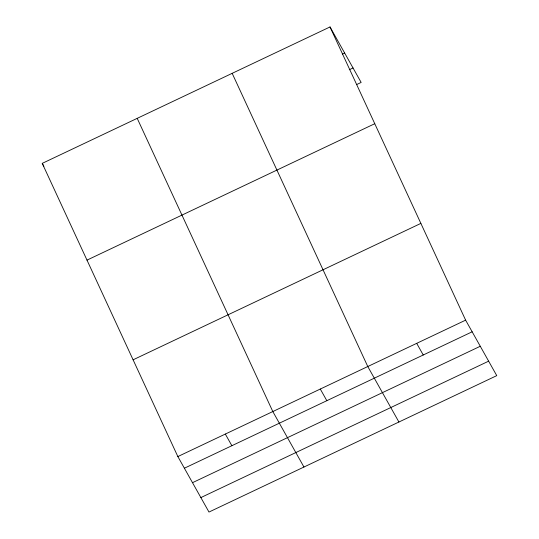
<?xml version="1.0" encoding="UTF-8"?>
<svg xmlns="http://www.w3.org/2000/svg" width="539" height="539" viewBox="0 0 539 539"><rect width="100%" height="100%" fill="white"/><g stroke="black" fill="none" stroke-linecap="round" stroke-linejoin="round"><path stroke-width="0.81" d="M330.016 26.95L465.622 320.153L496.756 375.636L208.984 512.05L177.85 456.567L42.244 163.364L330.016 26.95L361.15 82.433L356.636 84.569M342.413 54.136L344.67 53.065M349.272 69.747L353.038 67.968M86.995 260.121L374.767 123.707M133.099 359.809L420.871 223.395M177.85 456.567L465.622 320.153M184.385 468.216L472.157 331.802M192.504 482.681L480.276 346.267M200.865 497.585L488.637 361.17M416.701 343.343L423.236 354.992M398.914 422.017L367.78 366.533L232.174 73.331M320.294 389.043L326.829 400.693M303.949 467.03L272.815 411.553L137.209 118.351M225.329 434.063L231.864 445.706M42.244 163.364L43.875 166.275"/></g></svg>
